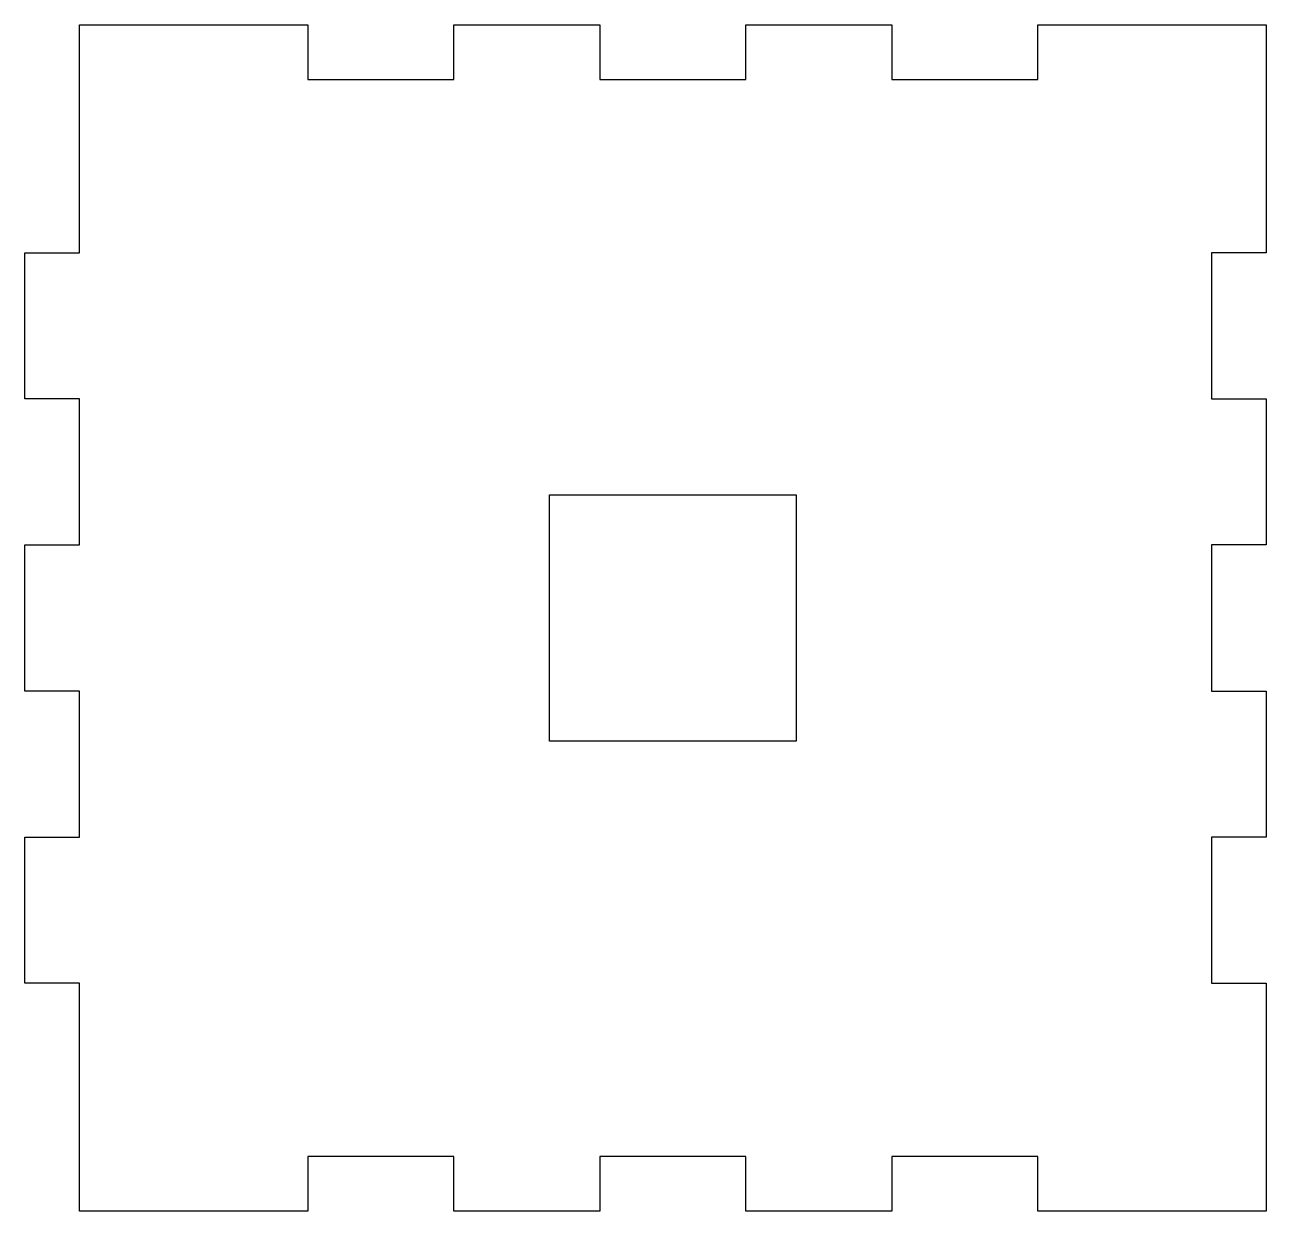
# Model space of a CAD drawing. Header units: millimetres. Extents: x 72 to 140, y -65 to 0.
import ezdxf

# ---------------------------------------------------------------- set-up
doc = ezdxf.new("R2010")
doc.units = ezdxf.units.MM
doc.layers.add('Shape2DView001', color=7, linetype='CONTINUOUS')

msp = doc.modelspace()

# ---------------------------------------------------------------- linework, layer by layer
at = {"layer": 'Shape2DView001'}
for p, q in [((75, 0), (87.5, 0)), ((75, -12.5), (75, 0)), ((87.5, 0), (87.5, -3)), ((95.5, -3), (95.5, 0)), ((95.5, 0), (103.5, 0)), ((103.5, 0), (103.5, -3)), ((111.5, -3), (111.5, 0)), ((111.5, 0), (119.5, 0)), ((119.5, 0), (119.5, -3)), ((127.5, -3), (127.5, 0)), ((127.5, 0), (140, 0)), ((140, 0), (140, -12.5)), ((87.5, -3), (95.5, -3)), ((103.5, -3), (111.5, -3)), ((119.5, -3), (127.5, -3)), ((72, -20.5), (72, -12.5)), ((72, -12.5), (75, -12.5)), ((140, -12.5), (137, -12.5)), ((137, -12.5), (137, -20.5)), ((75, -20.5), (72, -20.5)), ((75, -28.5), (75, -20.5)), ((137, -20.5), (140, -20.5)), ((140, -20.5), (140, -28.5)), ((100.75, -25.75), (114.25, -25.75)), ((100.75, -39.25), (100.75, -25.75)), ((114.25, -25.75), (114.25, -39.25)), ((72, -36.5), (72, -28.5)), ((72, -28.5), (75, -28.5)), ((140, -28.5), (137, -28.5)), ((137, -28.5), (137, -36.5)), ((75, -36.5), (72, -36.5)), ((75, -44.5), (75, -36.5)), ((137, -36.5), (140, -36.5)), ((140, -36.5), (140, -44.5)), ((114.25, -39.25), (100.75, -39.25)), ((72, -52.5), (72, -44.5)), ((72, -44.5), (75, -44.5)), ((140, -44.5), (137, -44.5)), ((137, -44.5), (137, -52.5)), ((75, -52.5), (72, -52.5)), ((75, -65), (75, -52.5)), ((137, -52.5), (140, -52.5)), ((140, -52.5), (140, -65)), ((95.5, -62), (87.5, -62)), ((87.5, -62), (87.5, -65)), ((95.5, -65), (95.5, -62)), ((111.5, -62), (103.5, -62)), ((103.5, -62), (103.5, -65)), ((111.5, -65), (111.5, -62)), ((127.5, -62), (119.5, -62)), ((119.5, -62), (119.5, -65)), ((127.5, -65), (127.5, -62)), ((87.5, -65), (75, -65)), ((103.5, -65), (95.5, -65)), ((119.5, -65), (111.5, -65)), ((140, -65), (127.5, -65))]:
    msp.add_line(p, q, dxfattribs=at)

doc.saveas('drawing.dxf')
